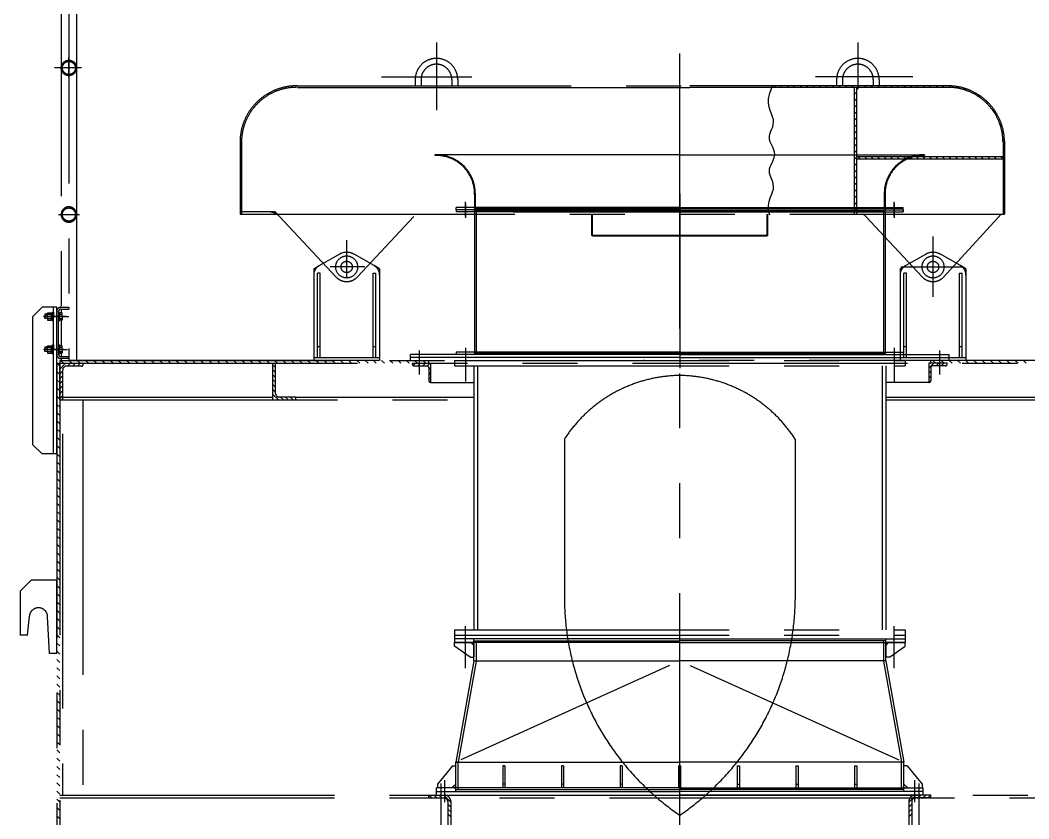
# Model space of a CAD drawing. Header units: millimetres. Extents: x 0 to 25200, y -693 to 17820.
# Drawn here: x 2901 to 5654, y 13526 to 15705 of the extents above; entities that cross this region are included whole.
import ezdxf

# ---------------------------------------------------------------- set-up
doc = ezdxf.new("R2010")
doc.units = ezdxf.units.MM
doc.header["$LTSCALE"] = 600
doc.linetypes.add('F', pattern=[0.75, 0.5, -0.25])
doc.linetypes.add('K', pattern=[2.5, 1.25, -0.25, 0.25, -0.25, 0.25, -0.25])
doc.layers.add('04', color=2, linetype='F')
doc.layers.add('07', color=6, linetype='K')

# ---------------------------------------------------------------- blocks, each defined once
blk = doc.blocks.new('HS223')
at = {"layer": '07', "color": 6, "linetype": 'K'}
for p, q in [((33230.4, 39874.7), (33230.4, 38642.5)), ((33209.4, 39840.5), (33209.4, 38787.5)), ((34233.4, 39509.8), (34233.4, 39324.9)), ((34897.4, 38729.8), (34897.4, 39500.6)), ((34897.4, 38729.8), (34897.4, 39500.6)), ((35383.4, 39509.8), (35383.4, 39382.1)), ((33264.4, 39440.5), (33190.7, 39440.5)), ((34083.4, 39416.5), (34330.3, 39416.5)), ((35533.4, 39416.5), (35268, 39416.5)), ((33851.4, 39391.5), (34924.5, 39391.5)), ((33854, 39387.5), (34450.6, 39387.5)), ((34175.4, 39408.5), (34175.4, 39391.5)), ((34191.4, 39408.5), (34191.4, 39391.5)), ((34275.4, 39408.5), (34275.4, 39391.5)), ((34291.4, 39408.5), (34291.4, 39391.5)), ((34450.6, 39387.5), (34897.4, 39387.5)), ((34897.4, 39387.5), (34924.5, 39387.5)), ((35150.7, 39391.5), (34924.5, 39391.5)), ((35149.1, 39387.5), (34924.5, 39387.5)), ((35142.8, 39371.5), (35150.7, 39391.5)), ((35629.4, 39387.5), (35149.1, 39387.5)), ((35640, 39391.5), (35150.7, 39391.5)), ((35159.3, 39387.5), (35155.3, 39391.5)), ((35177, 39387.5), (35173, 39391.5)), ((35194.7, 39387.5), (35190.7, 39391.5)), ((35212.3, 39387.5), (35208.3, 39391.5)), ((35230, 39387.5), (35226, 39391.5)), ((35247.7, 39387.5), (35243.7, 39391.5)), ((35265.4, 39387.5), (35261.4, 39391.5)), ((35283, 39387.5), (35279, 39391.5)), ((35300.7, 39387.5), (35296.7, 39391.5)), ((35318.4, 39387.5), (35314.4, 39391.5)), ((35325.4, 39408.5), (35325.4, 39391.5)), ((35336.1, 39387.5), (35332.1, 39391.5)), ((35341.4, 39408.5), (35341.4, 39391.5)), ((35353.8, 39387.5), (35349.8, 39391.5)), ((35371.4, 39387.5), (35367.4, 39391.5)), ((35373.4, 39385.7), (35375.3, 39387.5)), ((35373.4, 39387.5), (35373.4, 39041.5)), ((35379.4, 39387.5), (35379.4, 39041.5)), ((35389.1, 39387.5), (35385.1, 39391.5)), ((35406.8, 39387.5), (35402.8, 39391.5)), ((35424.5, 39387.5), (35420.5, 39391.5)), ((35425.4, 39408.5), (35425.4, 39391.5)), ((35442.1, 39387.5), (35438.1, 39391.5)), ((35441.4, 39408.5), (35441.4, 39391.5)), ((35459.8, 39387.5), (35455.8, 39391.5)), ((35477.5, 39387.5), (35473.5, 39391.5)), ((35495.2, 39387.5), (35491.2, 39391.5)), ((35512.9, 39387.5), (35508.9, 39391.5)), ((35530.5, 39387.5), (35526.5, 39391.5)), ((35548.2, 39387.5), (35544.2, 39391.5)), ((35565.9, 39387.5), (35561.9, 39391.5)), ((35583.6, 39387.5), (35579.6, 39391.5)), ((35601.2, 39387.5), (35597.2, 39391.5)), ((35618.9, 39387.5), (35614.9, 39391.5)), ((35636.8, 39387.4), (35632.6, 39391.5)), ((35656.8, 39385), (35651.9, 39389.9)), ((35139.9, 39357.3), (35142.8, 39371.5)), ((35373.4, 39368), (35379.4, 39374)), ((35681.1, 39378.4), (35674.8, 39384.7)), ((35720.2, 39357), (35706, 39371.2)), ((35139.7, 39344.8), (35139.9, 39357.3)), ((35141.3, 39333.8), (35139.7, 39344.8)), ((35144.2, 39324.1), (35141.3, 39333.8)), ((35373.4, 39350.3), (35379.4, 39356.3)), ((35373.4, 39332.6), (35379.4, 39338.6)), ((35147.6, 39315.3), (35144.2, 39324.1)), ((35150.6, 39307.4), (35147.6, 39315.3)), ((35152.8, 39300.1), (35150.6, 39307.4)), ((35373.4, 39314.9), (35379.4, 39320.9)), ((35763.1, 39314.1), (35748.9, 39328.3)), ((34897.4, 38994), (34897.4, 39281.6)), ((35148.6, 39273.9), (35150.9, 39280.1)), ((35150.9, 39280.1), (35152.6, 39286.5)), ((35152.6, 39286.5), (35153.3, 39293.1)), ((35153.3, 39293.1), (35152.8, 39300.1)), ((35373.4, 39297.3), (35379.4, 39303.3)), ((35373.4, 39279.6), (35379.4, 39285.6)), ((35776.6, 39282.9), (35770.3, 39289.2)), ((35141.8, 39250.6), (35142.4, 39256.3)), ((35142.4, 39244.9), (35141.8, 39250.6)), ((35142.4, 39256.3), (35144, 39262.1)), ((35144, 39262.1), (35146.2, 39267.9)), ((35146.2, 39267.9), (35148.6, 39273.9)), ((35373.4, 39261.9), (35379.4, 39267.9)), ((35373.4, 39244.2), (35379.4, 39250.2)), ((35781.8, 39260), (35776.9, 39264.9)), ((33697.4, 39241.5), (33697.4, 39041.5)), ((33701.4, 39241.5), (33701.4, 39041.5)), ((35144.1, 39239.2), (35142.4, 39244.9)), ((35146.4, 39233.5), (35144.1, 39239.2)), ((35149.1, 39227.8), (35146.4, 39233.5)), ((35151.8, 39222.1), (35149.1, 39227.8)), ((35154.1, 39216.4), (35151.8, 39222.1)), ((35373.4, 39226.6), (35379.4, 39232.6)), ((35783.4, 39240.7), (35779.3, 39244.9)), ((35779.4, 39237.5), (35779.4, 39041.5)), ((35783.4, 39223), (35779.4, 39227)), ((35783.4, 39241.5), (35783.4, 39041.5)), ((34897.4, 39203.5), (34229.4, 39203.5)), ((34229.4, 39203.5), (34229.4, 39201.5)), ((34897.4, 39203.5), (35565.4, 39203.5)), ((35155.8, 39210.7), (35154.1, 39216.4)), ((35154.1, 39193.6), (35155.8, 39199.3)), ((35156.4, 39205), (35155.8, 39210.7)), ((35155.8, 39199.3), (35156.4, 39205)), ((35373.4, 39208.9), (35379.4, 39214.9)), ((35373.4, 39191.2), (35379.4, 39197.2)), ((35779.4, 39197.5), (35379.4, 39197.5)), ((35390.7, 39191.5), (35384.7, 39197.5)), ((35408.3, 39191.5), (35402.3, 39197.5)), ((35426, 39191.5), (35420, 39197.5)), ((35443.7, 39191.5), (35437.7, 39197.5)), ((35461.4, 39191.5), (35455.4, 39197.5)), ((35479, 39191.5), (35473, 39197.5)), ((35496.7, 39191.5), (35490.7, 39197.5)), ((35514.4, 39191.5), (35508.4, 39197.5)), ((35532.1, 39191.5), (35526.1, 39197.5)), ((35549.8, 39191.5), (35543.8, 39197.5)), ((35567.4, 39191.5), (35561.4, 39197.5)), ((35565.4, 39203.5), (35565.4, 39201.5)), ((35585.1, 39191.5), (35579.1, 39197.5)), ((35602.8, 39191.5), (35596.8, 39197.5)), ((35620.5, 39191.5), (35614.5, 39197.5)), ((35638.1, 39191.5), (35632.1, 39197.5)), ((35655.8, 39191.5), (35649.8, 39197.5)), ((35673.5, 39191.5), (35667.5, 39197.5)), ((35691.2, 39191.5), (35685.2, 39197.5)), ((35708.9, 39191.5), (35702.9, 39197.5)), ((35726.5, 39191.5), (35720.5, 39197.5)), ((35744.2, 39191.5), (35738.2, 39197.5)), ((35761.9, 39191.5), (35755.9, 39197.5)), ((35779.4, 39191.7), (35773.6, 39197.5)), ((35783.4, 39205.3), (35779.4, 39209.3)), ((35142.4, 39165), (35144.1, 39170.7)), ((35144.1, 39170.7), (35146.4, 39176.4)), ((35146.4, 39176.4), (35149.1, 39182.2)), ((35149.1, 39182.2), (35151.8, 39187.9)), ((35151.8, 39187.9), (35154.1, 39193.6)), ((35373.4, 39173.5), (35379.4, 39179.5)), ((35779.4, 39191.5), (35379.4, 39191.5)), ((35783.4, 39187.7), (35779.4, 39191.7)), ((35783.4, 39170), (35779.4, 39174)), ((35141.8, 39159.3), (35142.4, 39165)), ((35142.4, 39153.6), (35141.8, 39159.3)), ((35144, 39147.9), (35142.4, 39153.6)), ((35146.2, 39142), (35144, 39147.9)), ((35148.6, 39136), (35146.2, 39142)), ((35373.4, 39155.8), (35379.4, 39161.8)), ((35373.4, 39138.2), (35379.4, 39144.2)), ((35783.4, 39152.3), (35779.4, 39156.3)), ((35150.9, 39129.9), (35148.6, 39136)), ((35152.6, 39123.5), (35150.9, 39129.9)), ((35153.3, 39116.8), (35152.6, 39123.5)), ((35152.8, 39109.9), (35153.3, 39116.8)), ((35373.4, 39120.5), (35379.4, 39126.5)), ((35783.4, 39134.6), (35779.4, 39138.6)), ((35783.4, 39117), (35779.4, 39121)), ((34337.4, 39098.3), (34337.4, 39059.5)), ((34339.4, 39098.3), (34339.4, 39059.5)), ((34897.4, 39096.8), (34897.4, 38621)), ((35141.3, 39076.1), (35144.2, 39085.9)), ((35144.2, 39085.9), (35147.6, 39094.6)), ((35147.6, 39094.6), (35150.6, 39102.5)), ((35150.6, 39102.5), (35152.8, 39109.9)), ((35373.4, 39102.8), (35379.4, 39108.8)), ((35373.4, 39085.1), (35379.4, 39091.1)), ((35455.4, 39098.3), (35455.4, 39059.5)), ((35457.4, 39098.3), (35457.4, 39059.5)), ((35783.4, 39099.3), (35779.4, 39103.3)), ((35783.4, 39081.6), (35779.4, 39085.6)), ((34287.4, 39053.5), (34287.4, 39059.5)), ((34897.4, 39059.5), (34287.4, 39059.5)), ((34312.4, 39035.4), (34312.4, 39075.3)), ((34312.4, 39070.9), (34312.4, 39031)), ((34337.4, 39059.5), (34337.4, 39053.5)), ((34339.4, 39059.5), (34339.4, 39056.5)), ((34897.4, 39059.5), (35507.4, 39059.5)), ((35139.7, 39065.1), (35141.3, 39076.1)), ((35139.9, 39052.7), (35139.7, 39065.1)), ((35373.4, 39067.5), (35379.4, 39073.5)), ((35455.4, 39059.5), (35455.4, 39056.5)), ((35457.4, 39059.5), (35457.4, 39053.5)), ((35482.4, 39035.4), (35482.4, 39075.3)), ((35482.4, 39070.9), (35482.4, 39031)), ((35507.4, 39053.5), (35507.4, 39059.5)), ((35783.4, 39063.9), (35779.4, 39067.9)), ((33251.4, 39040.5), (33251.4, 38642.5)), ((33697.4, 39041.5), (35779.4, 39041.5)), ((33776.1, 39047.5), (33701.4, 39047.5)), ((33793.4, 39047.5), (33776.1, 39047.5)), ((33793.4, 39047.5), (33805.3, 39034.9)), ((33805.3, 39034.9), (33959.4, 38870)), ((34171.6, 39034.9), (34017.7, 38870.2)), ((34897.4, 39053.5), (34287.4, 39053.5)), ((34897.4, 39053.5), (34287.4, 39053.5)), ((34287.4, 39053.5), (34287.4, 39047.5)), ((34897.4, 39047.5), (34287.4, 39047.5)), ((34337.4, 39056.5), (34897.4, 39056.5)), ((34337.4, 39047.5), (34337.4, 39053.5)), ((34897.4, 39050.5), (34337.4, 39050.5)), ((34337.4, 39047.5), (34337.4, 38664.5)), ((34341.4, 39047.5), (34341.4, 39050.5)), ((34341.4, 39047.5), (34341.4, 38664.5)), ((34442.5, 39047.5), (34924.5, 39047.5)), ((34657.4, 38983.5), (34657.4, 39041.5)), ((34659.4, 38983.5), (34659.4, 39041.5)), ((35507.4, 39056.5), (34897.4, 39056.5)), ((34897.4, 39053.5), (35507.4, 39053.5)), ((34897.4, 39053.5), (35507.4, 39053.5)), ((34897.4, 39050.5), (35457.4, 39050.5)), ((34897.4, 39047.5), (35507.4, 39047.5)), ((35139.9, 39047.5), (34924.5, 39047.5)), ((35135.4, 38983.5), (35135.4, 39041.5)), ((35137.4, 38983.5), (35137.4, 39041.5)), ((35142.8, 39038.5), (35139.9, 39052.7)), ((35373.4, 39047.5), (35139.9, 39047.5)), ((35373.4, 39049.8), (35379.4, 39055.8)), ((35405.3, 39034.9), (35559.2, 38870.2)), ((35453.4, 39047.5), (35453.4, 39050.5)), ((35453.4, 39047.5), (35453.4, 38664.5)), ((35457.4, 39047.5), (35457.4, 39053.5)), ((35457.4, 39047.5), (35457.4, 38664.5)), ((35507.4, 39053.5), (35507.4, 39047.5)), ((35774, 39041.5), (35617.3, 38869.8)), ((35783.4, 39046.2), (35779.4, 39050.2)), ((35779.4, 39041.5), (35783.4, 39041.5)), ((35137.4, 38983.5), (34657.4, 38983.5)), ((34659.4, 38981.5), (34659.4, 38983.5)), ((35135.4, 38981.5), (34659.4, 38981.5)), ((35135.4, 38981.5), (35135.4, 38983.5)), ((35588.4, 38816.2), (35588.4, 38980.1)), ((33988.4, 38869.7), (33988.4, 38970.4)), ((33913.7, 38901.2), (33968.4, 38932.1)), ((34063.2, 38901.2), (34008.5, 38932.1)), ((35513.7, 38901.2), (35568.4, 38932.1)), ((35663.2, 38901.2), (35608.5, 38932.1)), ((33898.4, 38892.5), (33913.7, 38901.2)), ((33898.4, 38892.5), (33898.4, 38875.1)), ((34038.4, 38897.5), (33943.5, 38897.5)), ((34078.4, 38892.5), (34063.2, 38901.2)), ((34078.4, 38892.5), (34078.4, 38876.5)), ((35498.4, 38892.5), (35513.7, 38901.2)), ((35498.4, 38892.5), (35498.4, 38875.1)), ((35501, 38897.5), (35668.9, 38897.5)), ((35678.4, 38892.5), (35663.2, 38901.2)), ((35678.4, 38892.5), (35678.4, 38876.5)), ((33898.4, 38875.1), (33898.4, 38642.5)), ((33908.4, 38650.5), (33908.4, 38880.5)), ((33916.4, 38880.5), (33908.4, 38880.5)), ((33916.4, 38650.5), (33916.4, 38880.5)), ((33959.4, 38870), (33959.6, 38869.8)), ((34060.4, 38880.5), (34068.4, 38880.5)), ((34060.4, 38650.5), (34060.4, 38880.5)), ((34068.4, 38650.5), (34068.4, 38880.5)), ((34078.4, 38876.5), (34078.4, 38642.5)), ((35498.4, 38875.1), (35498.4, 38642.5)), ((35508.4, 38650.5), (35508.4, 38880.5)), ((35516.4, 38880.5), (35508.4, 38880.5)), ((35516.4, 38650.5), (35516.4, 38880.5)), ((35660.4, 38880.5), (35668.4, 38880.5)), ((35660.4, 38650.5), (35660.4, 38880.5)), ((35668.4, 38650.5), (35668.4, 38880.5)), ((35678.4, 38876.5), (35678.4, 38642.5)), ((34897.4, 35757.1), (34897.4, 38812.5)), ((33157.4, 38787.5), (33132.4, 38762.5)), ((33197.4, 38787.5), (33157.4, 38787.5)), ((33188.4, 38387.5), (33188.4, 38787.5)), ((33197.4, 38387.5), (33197.4, 38787.5)), ((33208.4, 38787.5), (33230.4, 38787.5)), ((33208.4, 38782.5), (33230.4, 38782.5)), ((33209.4, 38782.5), (33209.4, 38774.2)), ((33230.4, 38787.5), (33230.4, 38782.5)), ((33132.4, 38412.5), (33132.4, 38762.5)), ((33215.5, 38762.5), (33161.4, 38762.5)), ((33162.9, 38762.5), (33206.8, 38762.5)), ((33164, 38762.5), (33230.4, 38762.5)), ((33172, 38768.5), (33164.9, 38768.5)), ((33164.9, 38768.5), (33164.9, 38762.5)), ((33164.9, 38767.3), (33172, 38767.3)), ((33164.9, 38756.5), (33164.9, 38762.5)), ((33164.9, 38757.7), (33172, 38757.7)), ((33172, 38756.5), (33164.9, 38756.5)), ((33171, 38762.5), (33183.9, 38762.5)), ((33172, 38762.5), (33172, 38772.6)), ((33172, 38772.6), (33182.8, 38772.6)), ((33172, 38768.5), (33182.8, 38768.5)), ((33172, 38762.5), (33172, 38752.5)), ((33172, 38756.5), (33182.8, 38756.5)), ((33180.8, 38762.5), (33188, 38762.5)), ((33182.8, 38772.6), (33182.8, 38762.5)), ((33182.8, 38771.7), (33185.9, 38771.7)), ((33182.8, 38762.5), (33182.8, 38771.7)), ((33182.8, 38762.5), (33182.8, 38753.3)), ((33182.8, 38752.5), (33182.8, 38762.5)), ((33183.9, 38762.5), (33190.3, 38762.5)), ((33185.9, 38774.5), (33188.4, 38774.5)), ((33185.9, 38762.5), (33185.9, 38774.5)), ((33185.9, 38771.7), (33185.9, 38762.5)), ((33185.9, 38762.5), (33185.9, 38750.5)), ((33185.9, 38753.3), (33185.9, 38762.5)), ((33188.4, 38774.5), (33188.4, 38762.5)), ((33188.4, 38750.5), (33188.4, 38762.5)), ((33197.4, 38658.5), (33197.4, 38776.5)), ((33200.4, 38762.5), (33206.8, 38762.5)), ((33202.4, 38658.5), (33202.4, 38776.5)), ((33202.4, 38774.5), (33204.9, 38774.5)), ((33202.4, 38762.5), (33202.4, 38774.5)), ((33202.4, 38762.5), (33202.4, 38750.5)), ((33223.4, 38762.5), (33202.9, 38762.5)), ((33204.9, 38774.5), (33204.9, 38762.5)), ((33204.9, 38772.6), (33204.9, 38762.5)), ((33212.4, 38772.6), (33204.9, 38772.6)), ((33204.9, 38768.5), (33212.4, 38768.5)), ((33204.9, 38750.5), (33204.9, 38762.5)), ((33204.9, 38752.5), (33204.9, 38762.5)), ((33204.9, 38756.5), (33212.4, 38756.5)), ((33212.4, 38762.5), (33212.4, 38772.6)), ((33212.4, 38762.5), (33212.4, 38752.5)), ((33172, 38752.5), (33182.8, 38752.5)), ((33182.8, 38753.3), (33185.9, 38753.3)), ((33185.9, 38750.5), (33188.4, 38750.5)), ((33202.4, 38750.5), (33204.9, 38750.5)), ((33212.4, 38752.5), (33204.9, 38752.5)), ((33209.4, 38750.9), (33209.4, 38682.6)), ((33215.5, 38672.5), (33161.4, 38672.5)), ((33162.9, 38672.5), (33206.8, 38672.5)), ((33164, 38672.5), (33226.7, 38672.5)), ((33172, 38678.5), (33164.9, 38678.5)), ((33164.9, 38678.5), (33164.9, 38672.5)), ((33164.9, 38677.3), (33172, 38677.3)), ((33164.9, 38666.5), (33164.9, 38672.5)), ((33171, 38672.5), (33183.9, 38672.5)), ((33172, 38672.5), (33172, 38682.6)), ((33172, 38682.6), (33182.8, 38682.6)), ((33172, 38678.5), (33182.8, 38678.5)), ((33172, 38672.5), (33172, 38662.5)), ((33180.8, 38672.5), (33188, 38672.5)), ((33182.8, 38682.6), (33182.8, 38672.5)), ((33182.8, 38681.7), (33185.9, 38681.7)), ((33182.8, 38672.5), (33182.8, 38681.7)), ((33182.8, 38672.5), (33182.8, 38663.3)), ((33182.8, 38662.5), (33182.8, 38672.5)), ((33183.9, 38672.5), (33190.3, 38672.5)), ((33185.9, 38684.5), (33188.4, 38684.5)), ((33185.9, 38672.5), (33185.9, 38684.5)), ((33185.9, 38681.7), (33185.9, 38672.5)), ((33185.9, 38672.5), (33185.9, 38660.5)), ((33185.9, 38663.3), (33185.9, 38672.5)), ((33188.4, 38684.5), (33188.4, 38672.5)), ((33188.4, 38660.5), (33188.4, 38672.5)), ((33200.4, 38672.5), (33206.8, 38672.5)), ((33202.4, 38684.5), (33204.9, 38684.5)), ((33202.4, 38672.5), (33202.4, 38684.5)), ((33202.4, 38672.5), (33202.4, 38660.5)), ((33204.9, 38684.5), (33204.9, 38672.5)), ((33204.9, 38682.6), (33204.9, 38672.5)), ((33212.4, 38682.6), (33204.9, 38682.6)), ((33204.9, 38678.5), (33212.4, 38678.5)), ((33204.9, 38660.5), (33204.9, 38672.5)), ((33204.9, 38662.5), (33204.9, 38672.5)), ((33212.4, 38672.5), (33212.4, 38682.6)), ((33212.4, 38672.5), (33212.4, 38662.5)), ((33908.4, 38680.5), (33916.4, 38680.5)), ((34060.4, 38680.5), (34068.4, 38680.5)), ((34312.4, 38676.7), (34312.4, 38636.8)), ((35482.4, 38676.7), (35482.4, 38636.8)), ((35508.4, 38680.5), (35516.4, 38680.5)), ((35660.4, 38680.5), (35668.4, 38680.5)), ((33164.9, 38667.7), (33172, 38667.7)), ((33172, 38666.5), (33164.9, 38666.5)), ((33172, 38666.5), (33182.8, 38666.5)), ((33172, 38662.5), (33182.8, 38662.5)), ((33182.8, 38663.3), (33185.9, 38663.3)), ((33185.9, 38660.5), (33188.4, 38660.5)), ((33202.4, 38660.5), (33204.9, 38660.5)), ((33204.9, 38666.5), (33212.4, 38666.5)), ((33212.4, 38662.5), (33204.9, 38662.5)), ((33230.4, 38652.5), (33208.4, 38652.5)), ((33230.4, 38647.5), (33208.4, 38647.5)), ((33209.4, 38662.5), (33209.4, 38652.5)), ((33209.4, 38647.5), (33209.4, 38642.5)), ((33230.4, 38652.5), (33230.4, 38647.5)), ((33898.4, 38650.5), (34078.4, 38650.5)), ((34897.4, 38658.5), (34162.4, 38658.5)), ((34162.4, 38642.5), (34162.4, 38658.5)), ((34897.4, 38650.5), (34162.4, 38650.5)), ((34187.4, 38603.8), (34187.4, 38669.3)), ((34187.4, 38603.8), (34187.4, 38669.3)), ((34187.4, 38603.8), (34187.4, 38669.3)), ((34897.4, 38664.5), (34287.4, 38664.5)), ((34287.4, 38664.5), (34287.4, 38658.5)), ((34897.4, 38658.5), (34287.4, 38658.5)), ((34312.4, 38662.1), (34312.4, 38584.6)), ((34337.4, 38664.5), (34337.4, 38658.5)), ((34897.4, 38661.5), (34337.4, 38661.5)), ((34341.4, 38664.5), (34341.4, 38661.5)), ((34897.4, 38664.5), (35507.4, 38664.5)), ((34897.4, 38661.5), (35457.4, 38661.5)), ((34897.4, 38658.5), (35507.4, 38658.5)), ((34897.4, 38658.5), (35632.4, 38658.5)), ((34897.4, 38650.5), (35632.4, 38650.5)), ((35453.4, 38664.5), (35453.4, 38661.5)), ((35457.4, 38664.5), (35457.4, 38658.5)), ((35482.4, 38662.1), (35482.4, 38584.6)), ((35498.4, 38650.5), (35678.4, 38650.5)), ((35507.4, 38664.5), (35507.4, 38658.5)), ((35607.4, 38603.8), (35607.4, 38669.3)), ((35607.4, 38603.8), (35607.4, 38669.3)), ((35607.4, 38603.8), (35607.4, 38669.3)), ((35632.4, 38642.5), (35632.4, 38658.5)), ((33197.4, 38634.5), (33197.4, 36360.5)), ((33197.4, 38634.5), (33268.4, 38634.5)), ((33205.4, 38626.7), (33197.6, 38634.5)), ((33205.4, 38642.5), (33205.4, 36360.5)), ((33205.4, 38642.5), (34797.4, 38642.5)), ((33982.1, 38642.5), (33205.4, 38642.5)), ((33205.4, 38534.5), (33205.4, 38634.5)), ((33205.4, 38632.3), (33207.7, 38634.5)), ((33205.4, 38618.8), (33221.2, 38634.5)), ((33216.1, 38634.5), (33208.1, 38642.5)), ((33209.4, 38642.5), (33251.4, 38642.5)), ((33213.4, 38616.5), (33213.4, 38534.5)), ((33265.8, 38626.5), (33223.4, 38626.5)), ((33226.6, 38626.5), (33234.6, 38634.5)), ((33238.6, 38634.5), (33230.6, 38642.5)), ((33240.1, 38626.5), (33248.1, 38634.5)), ((33261, 38634.5), (33253, 38642.5)), ((33253.6, 38626.5), (33261.6, 38634.5)), ((33268.4, 38634.5), (35937.4, 38634.5)), ((33268.4, 38634.5), (33268.4, 38629.2)), ((33283.5, 38634.5), (33275.5, 38642.5)), ((33305.9, 38634.5), (33297.9, 38642.5)), ((33328.4, 38634.5), (33320.4, 38642.5)), ((33350.8, 38634.5), (33342.8, 38642.5)), ((33373.3, 38634.5), (33365.3, 38642.5)), ((33395.7, 38634.5), (33387.7, 38642.5)), ((33418.2, 38634.5), (33410.2, 38642.5)), ((33440.7, 38634.5), (33432.7, 38642.5)), ((33463.1, 38634.5), (33455.1, 38642.5)), ((33485.6, 38634.5), (33477.6, 38642.5)), ((33508, 38634.5), (33500, 38642.5)), ((33530.5, 38634.5), (33522.5, 38642.5)), ((33552.9, 38634.5), (33544.9, 38642.5)), ((33575.4, 38634.5), (33567.4, 38642.5)), ((33597.8, 38634.5), (33589.8, 38642.5)), ((33620.3, 38634.5), (33612.3, 38642.5)), ((33642.7, 38634.5), (33634.7, 38642.5)), ((33665.2, 38634.5), (33657.2, 38642.5)), ((33687.6, 38634.5), (33679.6, 38642.5)), ((33710.1, 38634.5), (33702.1, 38642.5)), ((33732.5, 38634.5), (33724.5, 38642.5)), ((33755, 38634.5), (33747, 38642.5)), ((33777.4, 38634.5), (33769.4, 38642.5)), ((33786.4, 38634.5), (33791.8, 38634.5)), ((33786.4, 38634.5), (33786.4, 38534.5)), ((33786.4, 38631.1), (33794.4, 38623.1)), ((33786.4, 38617.6), (33794.4, 38609.6)), ((33799.9, 38634.5), (33791.9, 38642.5)), ((33794.4, 38552.5), (33794.4, 38631.9)), ((33822.3, 38634.5), (33814.3, 38642.5)), ((33844.8, 38634.5), (33836.8, 38642.5)), ((33867.2, 38634.5), (33859.2, 38642.5)), ((33889.7, 38634.5), (33881.7, 38642.5)), ((34078.4, 38642.5), (33898.4, 38642.5)), ((33912.1, 38634.5), (33904.1, 38642.5)), ((33934.6, 38634.5), (33926.6, 38642.5)), ((33957, 38634.5), (33949, 38642.5)), ((33979.5, 38634.5), (33971.5, 38642.5)), ((34001.9, 38634.5), (33993.9, 38642.5)), ((34024.4, 38634.5), (34016.4, 38642.5)), ((34046.8, 38634.5), (34038.8, 38642.5)), ((34069.3, 38634.5), (34061.3, 38642.5)), ((34091.7, 38634.5), (34083.7, 38642.5)), ((34114.2, 38634.5), (34106.2, 38642.5)), ((34136.6, 38634.5), (34128.6, 38642.5)), ((34159.1, 38634.5), (34151.1, 38642.5)), ((34167.4, 38632.5), (34167.4, 38632.5)), ((34167.9, 38634.5), (34217.4, 38634.5)), ((34169.9, 38628.3), (34176.1, 38634.5)), ((34172.4, 38627.5), (34207.4, 38627.5)), ((34181.5, 38634.5), (34173.5, 38642.5)), ((34182.6, 38627.5), (34187.4, 38632.4)), ((34187.4, 38632.4), (34189.6, 38634.5)), ((34204, 38634.5), (34196, 38642.5)), ((34196.1, 38627.5), (34203.1, 38634.5)), ((34209.2, 38627.2), (34216.5, 38634.5)), ((34212.4, 38634.5), (34212.4, 38642.5)), ((34212.4, 38622.5), (34212.4, 38587.5)), ((34212.4, 38617), (34217.4, 38622)), ((34217.4, 38634.5), (34217.4, 38582.5)), ((34282.4, 38642.5), (34282.4, 38627.5)), ((34282.4, 38642.5), (35512.4, 38642.5)), ((34282.4, 38627.5), (35512.4, 38627.5)), ((34335.4, 38627.5), (34335.4, 37907.5)), ((34345.4, 38627.5), (34345.4, 37907.5)), ((36000.4, 38642.5), (34797.4, 38642.5)), ((35449.4, 38627.5), (35449.4, 37907.5)), ((35459.4, 38627.5), (35459.4, 37907.5)), ((35678.4, 38642.5), (35498.4, 38642.5)), ((35512.4, 38642.5), (35512.4, 38627.5)), ((35512.4, 38642.5), (35512.4, 38627.5)), ((35577.4, 38621.5), (35590.5, 38634.5)), ((35627, 38634.5), (35577.4, 38634.5)), ((35577.4, 38634.5), (35577.4, 38582.5)), ((35582.4, 38634.5), (35582.4, 38642.5)), ((35582.4, 38622.5), (35582.4, 38587.5)), ((35622.4, 38627.5), (35587.4, 38627.5)), ((35595.9, 38634.5), (35587.9, 38642.5)), ((35597, 38627.5), (35604, 38634.5)), ((35618.4, 38634.5), (35610.4, 38642.5)), ((35610.5, 38627.5), (35617.5, 38634.5)), ((35624.3, 38627.9), (35627.1, 38630.7)), ((35627.4, 38632.5), (35627.4, 38632.5)), ((35640.8, 38634.5), (35632.8, 38642.5)), ((35663.3, 38634.5), (35655.3, 38642.5)), ((35685.7, 38634.5), (35677.7, 38642.5)), ((35708.2, 38634.5), (35700.2, 38642.5)), ((35730.6, 38634.5), (35722.6, 38642.5)), ((35753.1, 38634.5), (35745.1, 38642.5)), ((35775.5, 38634.5), (35767.5, 38642.5)), ((35798, 38634.5), (35790, 38642.5)), ((35820.4, 38634.5), (35812.4, 38642.5)), ((35842.9, 38634.5), (35834.9, 38642.5)), ((33205.4, 38604.2), (33197.4, 38612.2)), ((33205.4, 38581.8), (33197.4, 38589.8)), ((33205.4, 38605.3), (33213.4, 38613.3)), ((33205.4, 38591.9), (33213.4, 38599.9)), ((33786.4, 38604.2), (33794.4, 38596.2)), ((33786.4, 38590.7), (33794.4, 38582.7)), ((34212.4, 38603.5), (34217.4, 38608.5)), ((34212.4, 38590), (34217.4, 38595)), ((35577.4, 38608), (35582.4, 38613)), ((35577.4, 38594.5), (35582.4, 38599.5)), ((33205.4, 38559.3), (33197.4, 38567.3)), ((33205.4, 38578.4), (33213.4, 38586.4)), ((33205.4, 38564.9), (33213.4, 38572.9)), ((33786.4, 38577.2), (33794.4, 38569.2)), ((33786.4, 38563.7), (33794.4, 38555.7)), ((34217.4, 38582.5), (34335.4, 38582.5)), ((35577.4, 38582.5), (35459.4, 38582.5)), ((35579.3, 38582.9), (35582.1, 38585.7)), ((33205.4, 38536.9), (33197.4, 38544.9)), ((33205.4, 38551.5), (33213.4, 38559.5)), ((33205.4, 38538), (33213.4, 38546)), ((33205.4, 38534.5), (33210.8, 38534.5)), ((33213.4, 38542.5), (33786.4, 38542.5)), ((33213.4, 38534.5), (34335.4, 38534.5)), ((33268.4, 38534.5), (33268.4, 37456.5)), ((33786.4, 38550.3), (33802.2, 38534.5)), ((33786.4, 38536.8), (33788.7, 38534.5)), ((33786.4, 38534.5), (33849.4, 38534.5)), ((33846.8, 38542.5), (33804.4, 38542.5)), ((33807.6, 38542.5), (33815.6, 38534.5)), ((33821.1, 38542.5), (33829.1, 38534.5)), ((33834.6, 38542.5), (33842.6, 38534.5)), ((33849.4, 38542.5), (34335.4, 38542.5)), ((33849.4, 38534.5), (33849.4, 38539.9)), ((35459.4, 38542.5), (35992.4, 38542.5)), ((35459.4, 38534.5), (35992.4, 38534.5)), ((33205.4, 38514.4), (33197.4, 38522.4)), ((33205.4, 38492), (33197.4, 38500)), ((33205.4, 38469.5), (33197.4, 38477.5)), ((33205.4, 38447.1), (33197.4, 38455.1)), ((33205.4, 38424.6), (33197.4, 38432.6)), ((33213.4, 38442.5), (33213.4, 37456.5)), ((34582.4, 38427.5), (34582.4, 37989.4)), ((35212.4, 38427.5), (35212.4, 37989.4)), ((33157.4, 38387.5), (33132.4, 38412.5)), ((33205.4, 38402.2), (33197.4, 38410.2)), ((33197.4, 38387.5), (33157.4, 38387.5)), ((33205.4, 38379.7), (33197.4, 38387.7)), ((33205.4, 38357.3), (33197.4, 38365.3)), ((33205.4, 38334.8), (33197.4, 38342.8)), ((33205.4, 38312.4), (33197.4, 38320.4)), ((33205.4, 38289.9), (33197.4, 38297.9)), ((33205.4, 38267.5), (33197.4, 38275.5)), ((33205.4, 38245), (33197.4, 38253)), ((33205.4, 38222.6), (33197.4, 38230.6)), ((33205.4, 38200.1), (33197.4, 38208.1)), ((33205.4, 38177.6), (33197.4, 38185.6)), ((33205.4, 38155.2), (33197.4, 38163.2)), ((33205.4, 38132.7), (33197.4, 38140.7)), ((33205.4, 38110.3), (33197.4, 38118.3)), ((33205.4, 38087.8), (33197.4, 38095.8)), ((33205.4, 38065.4), (33197.4, 38073.4)), ((33127.4, 38042.5), (33097.4, 38012.5)), ((33197.4, 38042.5), (33127.4, 38042.5)), ((33205.4, 38042.9), (33197.4, 38050.9)), ((33197.4, 37842.5), (33197.4, 38042.5)), ((33097.4, 38012.5), (33097.4, 37892.5)), ((33205.4, 38020.5), (33197.4, 38028.5)), ((33205.4, 37998), (33197.4, 38006)), ((33205.4, 37975.6), (33197.4, 37983.6)), ((33205.4, 37953.1), (33197.4, 37961.1)), ((34897.4, 37418.8), (34897.4, 37964.2)), ((34897.4, 37418.8), (34897.4, 37964.2)), ((34897.4, 37418.8), (34897.4, 37964.2)), ((34897.4, 37418.8), (34897.4, 37964.2)), ((33117.4, 37892.5), (33122.6, 37945)), ((33177.4, 37842.5), (33172.4, 37943.8)), ((33205.4, 37930.7), (33197.4, 37938.7)), ((33205.4, 37908.2), (33197.4, 37916.2)), ((34282.4, 37907.5), (35512.4, 37907.5)), ((34282.4, 37907.5), (34282.4, 37892.5)), ((34312.4, 37803.1), (34312.4, 37917.4)), ((35482.4, 37803.1), (35482.4, 37917.4)), ((35512.4, 37907.5), (35512.4, 37892.5)), ((33117.4, 37892.5), (33097.4, 37892.5)), ((33205.4, 37885.8), (33197.4, 37893.8)), ((34282.4, 37892.5), (35512.4, 37892.5)), ((34282.4, 37892.5), (34282.4, 37872.5)), ((34897.4, 37882.5), (34282.4, 37882.5)), ((34335.4, 37872.5), (34335.4, 37882.5)), ((34335.4, 37877.5), (34897.4, 37877.5)), ((34341.4, 37872.5), (34341.4, 37877.5)), ((34897.4, 37882.5), (35512.4, 37882.5)), ((35459.4, 37877.5), (34897.4, 37877.5)), ((35453.4, 37872.5), (35453.4, 37877.5)), ((35459.4, 37872.5), (35459.4, 37882.5)), ((35512.4, 37892.5), (35512.4, 37872.5)), ((33205.4, 37863.3), (33197.4, 37871.3)), ((33205.4, 37840.9), (33197.4, 37848.9)), ((34282.4, 37872.5), (34335.4, 37872.5)), ((34897.4, 37872.5), (34282.4, 37872.5)), ((34282.4, 37862.5), (34282.4, 37872.5)), ((34325.4, 37832.5), (34282.4, 37862.5)), ((34335.4, 37864.5), (34327.4, 37872.5)), ((34335.4, 37822.5), (34335.4, 37872.5)), ((34335.4, 37872.5), (34335.4, 37833.4)), ((34341.4, 37872.5), (34341.4, 37822.5)), ((34897.4, 37872.5), (35512.4, 37872.5)), ((35453.4, 37872.5), (35453.4, 37822.5)), ((35459.4, 37864.5), (35467.4, 37872.5)), ((35512.4, 37872.5), (35459.4, 37872.5)), ((35459.4, 37822.5), (35459.4, 37872.5)), ((35459.4, 37872.5), (35459.4, 37833.4)), ((35469.4, 37832.5), (35512.4, 37862.5)), ((35512.4, 37862.5), (35512.4, 37872.5)), ((33197.4, 37842.5), (33177.4, 37842.5)), ((33205.4, 37818.4), (33197.4, 37826.4)), ((34335.4, 37822.5), (34286.4, 37546.5)), ((34341.4, 37821.5), (34292.4, 37546)), ((34325.4, 37832.5), (34335.4, 37832.5)), ((34335.4, 37822.5), (34897.4, 37822.5)), ((34335.4, 37822.5), (34341.4, 37821.5)), ((35459.4, 37822.5), (34897.4, 37822.5)), ((35459.4, 37822.5), (35453.5, 37821.5)), ((35453.5, 37821.5), (35502.4, 37546)), ((35469.4, 37832.5), (35459.4, 37832.5)), ((35459.4, 37822.5), (35508.4, 37546.5)), ((33205.4, 37796), (33197.4, 37804)), ((34868.9, 37809.6), (34299.6, 37552.5)), ((34926, 37809.6), (35495.3, 37552.5)), ((33205.4, 37773.5), (33197.4, 37781.5)), ((33205.4, 37751.1), (33197.4, 37759.1)), ((33205.4, 37728.6), (33197.4, 37736.6)), ((33205.4, 37706.2), (33197.4, 37714.2)), ((33205.4, 37683.7), (33197.4, 37691.7)), ((33205.4, 37661.3), (33197.4, 37669.3)), ((33205.4, 37638.8), (33197.4, 37646.8)), ((33205.4, 37616.4), (33197.4, 37624.4)), ((33205.4, 37593.9), (33197.4, 37601.9)), ((33205.4, 37571.5), (33197.4, 37579.5)), ((33205.4, 37549), (33197.4, 37557)), ((34286.4, 37476.5), (34286.4, 37546.5)), ((34286.4, 37546.5), (34897.4, 37546.5)), ((34292.5, 37546.5), (34286.6, 37547.6)), ((34292.4, 37476.5), (34292.4, 37546)), ((35508.4, 37546.5), (34897.4, 37546.5)), ((35502.4, 37546.5), (35508.3, 37547.6)), ((35502.4, 37476.5), (35502.4, 37546)), ((35508.4, 37476.5), (35508.4, 37546.5)), ((33205.4, 37526.6), (33197.4, 37534.6)), ((34277.2, 37536.5), (34236.4, 37486.5)), ((34277.2, 37536.5), (34286.4, 37536.5)), ((34414.4, 37536.5), (34414.4, 37476.5)), ((34420.4, 37536.5), (34414.4, 37536.5)), ((34420.4, 37536.5), (34420.4, 37476.5)), ((34574.4, 37536.5), (34574.4, 37476.5)), ((34580.4, 37536.5), (34574.4, 37536.5)), ((34580.4, 37536.5), (34580.4, 37476.5)), ((34734.4, 37536.5), (34734.4, 37476.5)), ((34740.4, 37536.5), (34734.4, 37536.5)), ((34740.4, 37536.5), (34740.4, 37476.5)), ((34897.4, 37536.5), (34894.4, 37536.5)), ((34894.4, 37476.5), (34894.4, 37536.5)), ((34897.4, 37536.5), (34900.4, 37536.5)), ((34900.4, 37476.5), (34900.4, 37536.5)), ((35054.4, 37536.5), (35054.4, 37476.5)), ((35054.4, 37536.5), (35060.4, 37536.5)), ((35060.4, 37536.5), (35060.4, 37476.5)), ((35214.4, 37536.5), (35214.4, 37476.5)), ((35214.4, 37536.5), (35220.4, 37536.5)), ((35220.4, 37536.5), (35220.4, 37476.5)), ((35374.4, 37536.5), (35374.4, 37476.5)), ((35374.4, 37536.5), (35380.4, 37536.5)), ((35380.4, 37536.5), (35380.4, 37476.5)), ((35517.7, 37536.5), (35508.4, 37536.5)), ((35517.7, 37536.5), (35558.4, 37486.5)), ((33205.4, 37504.1), (33197.4, 37512.1)), ((33205.4, 37481.7), (33197.4, 37489.7)), ((34244.9, 37488.2), (34244.9, 37202.3)), ((34255.9, 37437.4), (34255.9, 37497.3)), ((35538.9, 37437.4), (35538.9, 37497.3)), ((35549.9, 37488.2), (35549.9, 37202.3)), ((33205.4, 37459.2), (33197.4, 37467.2)), ((34897.4, 37476.5), (34233.4, 37476.5)), ((34233.4, 37456.5), (34233.4, 37476.5)), ((34233.4, 37466.5), (34897.4, 37466.5)), ((34233.4, 37466.5), (34897.4, 37466.5)), ((34236.4, 37486.5), (34236.4, 37476.5)), ((34274.8, 37476.5), (34286.4, 37486.6)), ((34286.4, 37466.5), (34286.4, 37476.5)), ((34286.4, 37471.5), (34897.4, 37471.5)), ((34292.4, 37476.5), (34292.4, 37471.5)), ((34420.4, 37486.5), (34414.4, 37486.5)), ((34580.4, 37486.5), (34574.4, 37486.5)), ((34740.4, 37486.5), (34734.4, 37486.5)), ((34897.4, 37486.5), (34894.4, 37486.5)), ((34897.4, 37486.5), (34900.4, 37486.5)), ((34897.4, 37476.5), (35561.4, 37476.5)), ((35508.4, 37471.5), (34897.4, 37471.5)), ((35561.4, 37466.5), (34897.4, 37466.5)), ((35561.4, 37466.5), (34897.4, 37466.5)), ((35054.4, 37486.5), (35060.4, 37486.5)), ((35214.4, 37486.5), (35220.4, 37486.5)), ((35374.4, 37486.5), (35380.4, 37486.5)), ((35502.4, 37476.5), (35502.4, 37471.5)), ((35520.1, 37476.5), (35508.4, 37486.6)), ((35508.4, 37466.5), (35508.4, 37476.5)), ((35558.4, 37486.5), (35558.4, 37476.5)), ((35561.4, 37456.5), (35561.4, 37476.5)), ((33205.4, 37436.8), (33197.4, 37444.8)), ((33205.4, 37456.5), (34797.4, 37456.5)), ((33205.4, 37448.5), (34897.4, 37448.5)), ((34212.4, 37456.5), (34254.4, 37456.5)), ((34212.4, 37448.5), (34212.4, 37456.5)), ((34212.4, 37448.5), (34254.4, 37448.5)), ((34212.7, 37456.5), (34220.7, 37448.5)), ((34226.2, 37456.5), (34234.2, 37448.5)), ((34233.4, 37456.5), (34897.4, 37456.5)), ((34239.7, 37456.5), (34247.7, 37448.5)), ((34253.1, 37456.5), (34272.4, 37437.2)), ((34264.4, 37438.5), (34264.4, 37274.5)), ((34272.4, 37438.5), (34272.4, 37274.5)), ((34797.4, 37456.5), (36000.4, 37456.5)), ((35561.4, 37456.5), (34897.4, 37456.5)), ((34897.4, 37448.5), (36000.4, 37448.5)), ((35541.8, 37456.5), (35522.4, 37437.2)), ((35522.4, 37438.5), (35522.4, 37274.5)), ((35530.4, 37438.5), (35530.4, 37274.5)), ((35582.4, 37456.5), (35540.4, 37456.5)), ((35582.4, 37448.5), (35540.4, 37448.5)), ((35555.2, 37456.5), (35547.2, 37448.5)), ((35568.7, 37456.5), (35560.7, 37448.5)), ((35582.2, 37456.5), (35574.2, 37448.5)), ((35582.4, 37448.5), (35582.4, 37456.5)), ((33205.4, 37414.3), (33197.4, 37422.3)), ((34264.4, 37431.8), (34272.4, 37423.8)), ((34264.4, 37418.3), (34272.4, 37410.3)), ((35530.4, 37431.8), (35522.4, 37423.8)), ((35530.4, 37418.3), (35522.4, 37410.3)), ((33205.4, 37391.9), (33197.4, 37399.9)), ((34264.4, 37404.8), (34272.4, 37396.8)), ((35530.4, 37404.8), (35522.4, 37396.8))]:
    blk.add_line(p, q, dxfattribs=at)
at = {"layer": '07', "color": 6, "linetype": 'K', "ltscale": 2}
for p, q in [((33251.4, 39840.5), (33251.4, 39440.5)), ((33230.4, 39414.9), (33230.4, 39468.7)), ((33251.4, 39440.5), (33251.4, 39040.5)), ((33202.2, 39040.5), (33259.1, 39040.5))]:
    blk.add_line(p, q, dxfattribs=at)
for centre, radius in [((33230.4, 39440.5), 21), ((33230.4, 39440.5), 17.8), ((33230.4, 39040.5), 17.8)]:
    blk.add_circle(centre, radius, dxfattribs=at)
at = {"layer": '07', "color": 6, "linetype": 'K'}
for centre, radius in [((33988.4, 38897.5), 30), ((35588.4, 38897.5), 30), ((33988.4, 38897.5), 15.5), ((33988.4, 38897.5), 15.5), ((35588.4, 38897.5), 15.5)]:
    blk.add_circle(centre, radius, dxfattribs=at)
for centre, radius, start, end in [((34233.4, 39408.5), 58, 0, 180), ((34233.4, 39408.5), 42, 0, 180), ((35383.4, 39408.5), 58, 0, 180), ((35383.4, 39408.5), 42, 0, 180), ((33851.4, 39237.5), 154, 90, 180), ((33851.4, 39237.5), 150, 90, 180), ((35629.4, 39237.5), 154, 0, 90), ((35629.4, 39237.5), 150, 0, 90), ((34232.8, 39096.9), 106.7, 359.2429, 91.7937), ((34232.8, 39096.9), 104.7, 359.2429, 91.828), ((35562.1, 39096.9), 106.7, 88.2063, 180.7571), ((35562.1, 39096.9), 104.7, 88.172, 180.7571), ((33776.1, 39007.5), 40, 58.2117, 90), ((33776.1, 39007.5), 40, 43.0742, 58.2117), ((35376.1, 39007.5), 40, 43.0742, 58.2117), ((33988.4, 38897.5), 40, 59.8611, 120.1389), ((35588.4, 38897.5), 40, 59.8611, 120.1389), ((33928.4, 38875.1), 30, 119.5222, 180), ((34048.4, 38875.1), 30, 0, 60.4778), ((35528.4, 38875.1), 30, 119.5222, 180), ((35648.4, 38875.1), 30, 0, 60.4778), ((33988.4, 38897.5), 40, 223.9232, 316.9258), ((35588.4, 38897.5), 40, 223.0742, 316.0768), ((33208.4, 38776.5), 11, 90, 180), ((33208.4, 38776.5), 6, 90, 180), ((33208.4, 38658.5), 11, 180, 270), ((33208.4, 38658.5), 6, 180, 270), ((33223.4, 38616.5), 10, 90, 180), ((33265.8, 38629.2), 2.64, 270.0105, 0), ((33791.8, 38631.9), 2.64, 359.954, 90), ((34172.4, 38632.5), 5, 156.4218, 270), ((34207.4, 38622.5), 5, 0, 90), ((35587.4, 38622.5), 5, 90, 180), ((35622.4, 38632.5), 5, 270, 23.5782), ((34901.8, 38221), 380.3, 90.6529, 147.1115), ((34893.1, 38221), 380.3, 32.8885, 89.3471), ((34217.4, 38587.5), 5, 180, 270), ((35577.4, 38587.5), 5, 270, 0), ((33210.8, 38537.2), 2.64, 270, 0.046), ((33804.4, 38552.5), 10, 180, 270), ((33846.8, 38539.9), 2.64, 0, 89.9895), ((35304.4, 37997.9), 722, 180.6757, 235.6912), ((34490.5, 37997.9), 722, 304.3088, 359.3243), ((33147.4, 37942.5), 25, 2.8448, 174.4243), ((34254.4, 37438.5), 18, 0, 90), ((34254.4, 37438.5), 10, 0, 90), ((35540.4, 37438.5), 18, 90, 180), ((35540.4, 37438.5), 10, 90, 180)]:
    blk.add_arc(centre, radius, start, end, dxfattribs=at)
at = {"layer": '07', "color": 6, "linetype": 'K', "ltscale": 2}
for start, end in [(90, 270), (270, 90)]:
    blk.add_arc((33230.4, 39040.5), 21, start, end, dxfattribs=at)
at = {"layer": '07', "color": 6, "linetype": 'K'}
for p in [(33854, 39391.5), (34283.4, 37476.5), (34283.4, 37476.5), (35511.4, 37476.5), (35511.4, 37476.5)]:
    blk.add_point(p, dxfattribs=at)

msp = doc.modelspace()

# ---------------------------------------------------------------- block references
at = {"layer": '04', "ltscale": 1.2}
msp.add_blockref('HS223', (-30196.262, -23865.486), dxfattribs=at)

doc.saveas('drawing.dxf')
